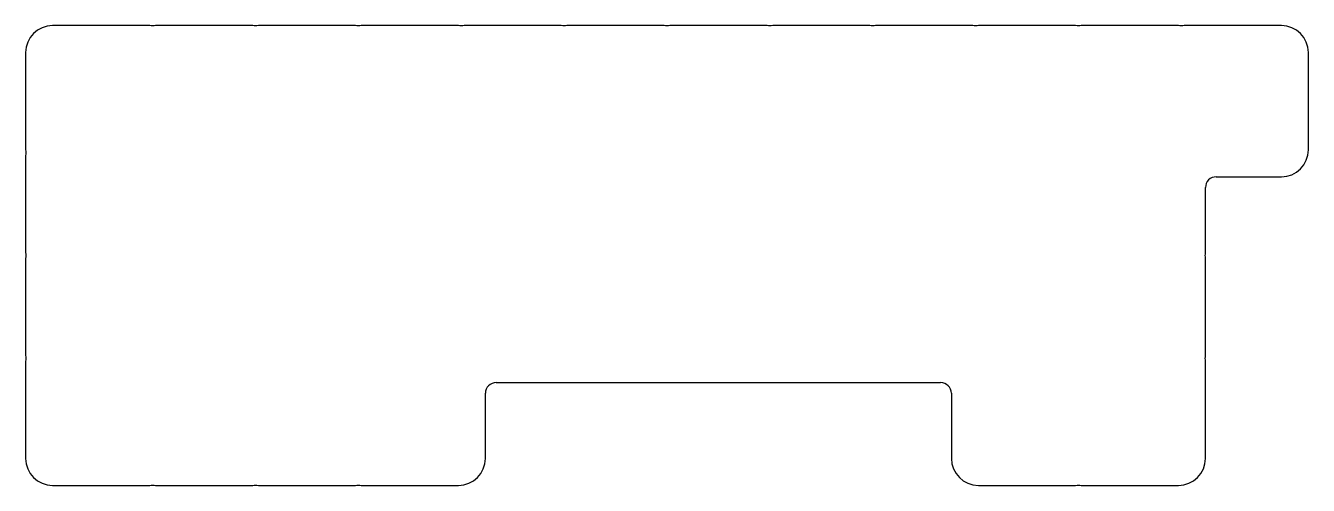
# Model space of a CAD drawing. Header units: millimetres. Extents: x -14 to 224, y -14 to 71.
import ezdxf

# ---------------------------------------------------------------- set-up
doc = ezdxf.new("R2010")
doc.units = ezdxf.units.MM

msp = doc.modelspace()

# ---------------------------------------------------------------- linework, layer by layer
for p, q in [((9, 71.15), (-9, 71.15)), ((28.05, 71.15), (10.05, 71.15)), ((47.1, 71.15), (29.1, 71.15)), ((66.15, 71.15), (48.15, 71.15)), ((85.2, 71.15), (67.2, 71.15)), ((104.25, 71.15), (86.25, 71.15)), ((123.3, 71.15), (105.3, 71.15)), ((142.35, 71.15), (124.35, 71.15)), ((161.4, 71.15), (143.4, 71.15)), ((180.45, 71.15), (162.45, 71.15)), ((199.5, 71.15), (181.5, 71.15)), ((218.55, 71.15), (200.55, 71.15)), ((-14, 66.15), (-14, 48.15)), ((223.55, 48.15), (223.55, 66.15)), ((-14, 47.1), (-14, 29.1)), ((206.5, 43.15), (218.55, 43.15)), ((204.5, 29.1), (204.5, 41.15)), ((-14, 28.05), (-14, 10.05)), ((204.5, 10.05), (204.5, 28.05)), ((-14, 9), (-14, -9)), ((204.5, -9), (204.5, 9)), ((73.15, 5.05), (85.2, 5.05)), ((86.25, 5.05), (104.25, 5.05)), ((105.3, 5.05), (123.3, 5.05)), ((124.35, 5.05), (142.35, 5.05)), ((143.4, 5.05), (155.45, 5.05)), ((71.15, -9), (71.15, 3.05)), ((157.45, 3.05), (157.45, -9)), ((-9, -14), (9, -14)), ((10.05, -14), (28.05, -14)), ((29.1, -14), (47.1, -14)), ((48.15, -14), (66.15, -14)), ((162.45, -14), (180.45, -14)), ((181.5, -14), (199.5, -14))]:
    msp.add_line(p, q)
for centre, radius, start, end in [((-9, 66.15), 5, 90, 180), ((9, 66.15), 5, 83.9728, 90), ((10.05, 66.15), 5, 90, 96.0272), ((28.05, 66.15), 5, 83.9728, 90), ((29.1, 66.15), 5, 90, 96.0272), ((47.1, 66.15), 5, 83.9728, 90), ((48.15, 66.15), 5, 90, 96.0272), ((66.15, 66.15), 5, 83.9728, 90), ((67.2, 66.15), 5, 90, 96.0272), ((85.2, 66.15), 5, 83.9728, 90), ((86.25, 66.15), 5, 90, 96.0272), ((104.25, 66.15), 5, 83.9728, 90), ((105.3, 66.15), 5, 90, 96.0272), ((123.3, 66.15), 5, 83.9728, 90), ((124.35, 66.15), 5, 90, 96.0272), ((142.35, 66.15), 5, 83.9728, 90), ((143.4, 66.15), 5, 90, 96.0272), ((161.4, 66.15), 5, 83.9728, 90), ((162.45, 66.15), 5, 90, 96.0272), ((180.45, 66.15), 5, 83.9728, 90), ((181.5, 66.15), 5, 90, 96.0272), ((199.5, 66.15), 5, 83.9728, 90), ((200.55, 66.15), 5, 90, 96.0272), ((218.55, 66.15), 5, 0, 90), ((-9, 48.15), 5, 180, 186.0272), ((-9, 47.1), 5, 173.9728, 180), ((218.55, 48.15), 5, 270, 360), ((206.5, 41.15), 2, 90, 180), ((-9, 29.1), 5, 180, 186.0272), ((-9, 28.05), 5, 173.9728, 180), ((199.5, 29.1), 5, 353.9728, 360), ((199.5, 28.05), 5, 0, 6.0272), ((-9, 10.05), 5, 180, 186.0272), ((-9, 9), 5, 173.9728, 180), ((199.5, 10.05), 5, 353.9728, 360), ((199.5, 9), 5, 0, 6.0272), ((73.15, 3.05), 2, 90, 180), ((85.2, 10.05), 5, 270, 276.0272), ((86.25, 10.05), 5, 263.9728, 270), ((104.25, 10.05), 5, 270, 276.0272), ((105.3, 10.05), 5, 263.9728, 270), ((123.3, 10.05), 5, 270, 276.0272), ((124.35, 10.05), 5, 263.9728, 270), ((142.35, 10.05), 5, 270, 276.0272), ((143.4, 10.05), 5, 263.9728, 270), ((155.45, 3.05), 2, 0, 90), ((-9, -9), 5, 180, 270), ((66.15, -9), 5, 270, 360), ((162.45, -9), 5, 180, 270), ((199.5, -9), 5, 270, 360), ((9, -9), 5, 270, 276.0272), ((10.05, -9), 5, 263.9728, 270), ((28.05, -9), 5, 270, 276.0272), ((29.1, -9), 5, 263.9728, 270), ((47.1, -9), 5, 270, 276.0272), ((48.15, -9), 5, 263.9728, 270), ((180.45, -9), 5, 270, 276.0272), ((181.5, -9), 5, 263.9728, 270)]:
    msp.add_arc(centre, radius, start, end)

doc.saveas('drawing.dxf')
